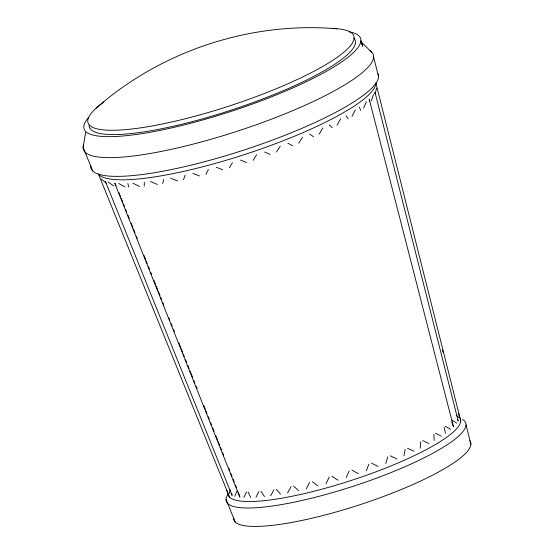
<?xml version="1.0" encoding="UTF-8"?>
<svg xmlns="http://www.w3.org/2000/svg" width="554" height="554" viewBox="0 0 554 554"><rect width="100%" height="100%" fill="white"/><g stroke="black" fill="none" stroke-linecap="round" stroke-linejoin="round"><path stroke-width="0.83" d="M144.248 186.089L144.345 182.28M420.23 448.11L420.721 441.718M374.76 93.813L374.989 92.22L458.186 420.874L457.445 419.53M85.621 132.42L83.114 147.281L92.733 170.978M403.928 455.859L405.189 449.322M162.696 183.616L163.659 179.454M375.238 93.764L376.533 88.211M385.771 463.525L387.717 456.898M229.024 493.836L230.201 489.861M371.305 100.89L373.514 94.436M366.326 470.872L368.846 464.21M183.464 179.662L185.216 175.147M234.792 496.308L236.87 491.197M363.542 108.252L366.374 101.756M346.167 477.68L349.138 471.039M243.857 497.464L246.482 492.035M205.922 174.351L208.373 169.482M325.918 483.739L329.208 477.181M351.991 116.423L355.315 109.948M255.927 497.27L258.981 491.536M306.189 488.863L309.644 482.444M270.657 495.733L273.988 489.736M287.574 492.908L291.051 486.668M337.019 125.156L340.682 118.764M229.391 167.834L232.417 162.627M319.062 134.193L322.92 127.939M253.15 160.328L256.613 154.801M298.675 143.244L302.567 137.184M276.481 152.045L280.241 146.235M96.174 108.162C161.179 50.864 250.47 21.44 336.79 28.773M216.358 167.308L222.77 169.766M192.827 173.395L199.516 175.957M170.66 178.173L177.46 180.909M240.54 160.106L246.523 162.516M150.522 181.504L157.281 184.454M264.625 152.004L270.047 154.421M407.509 448.248L413.963 451.205M422.73 440.659L428.914 443.519M390.279 455.838L396.858 458.947M435.486 433.304L441.254 436.123M133.029 183.284L139.587 186.504M371.568 463.199L378.119 466.516M287.893 143.244L292.63 145.744M445.381 426.407L450.617 429.246M351.949 470.111L358.313 473.67M118.722 183.464L124.913 186.982M452.126 420.174L456.704 423.09M332.005 476.364L338.044 480.2M309.638 134.096L313.585 136.727M108.023 182.031L113.708 185.881M312.359 481.758L317.927 485.906M456.15 415.306L459.342 417.848M101.264 179.032L106.313 183.229M293.592 486.142L298.578 490.622M329.187 124.844L332.275 127.662M371.602 52.097L360.834 41.612L362.745 46.307L360.903 40.671M276.287 489.376L280.573 494.189M345.959 115.758L348.134 118.819M260.955 491.363L264.473 496.509M116.118 185.708L114.72 183.159L239.854 497.16L238.296 492.222M248.074 492.042L250.761 497.513M458.449 413.672L459.411 416.04M98.37 173.873L229.571 497.167M226.718 490.131L227.68 492.499M226.046 499.459L235.187 521.993M105.308 181.193L232.078 495.47L231.724 493.212M119.027 192.764L120.627 196.781M121.271 198.387L122.87 202.397M123.507 204.004L124.47 206.413M125.744 209.627L126.707 212.037M127.988 215.243L129.269 218.456M131.187 223.269L132.787 227.285M133.424 228.892L135.024 232.909M136.305 236.115L137.267 238.525M143.985 255.38L145.584 259.397M146.221 261.003L147.184 263.413M148.458 266.619L149.421 269.029M150.702 272.243L151.657 274.652M153.901 280.269L155.501 284.285M156.138 285.885L157.738 289.901M158.382 291.508L159.981 295.524M160.618 297.124L161.581 299.534M162.855 302.747L163.818 305.157M168.935 317.996L169.898 320.406M171.172 323.619L172.135 326.029M173.416 329.235L174.371 331.645M178.852 342.884L180.452 346.901M181.096 348.501L182.695 352.517M183.332 354.124L184.295 356.534M185.569 359.74L186.532 362.15M187.813 365.363L189.087 368.576M190.05 370.979L192.612 377.406M193.886 380.612L194.849 383.022M196.13 386.235L197.086 388.645M203.81 405.5L205.409 409.517M206.046 411.116L207.009 413.526M208.283 416.74L209.246 419.149M210.527 422.356L211.483 424.766M212.764 427.979L214.045 431.192M215.963 436.005L217.563 440.021M218.2 441.628L219.799 445.638M220.444 447.244L221.399 449.654M222.68 452.86L223.643 455.27M228.76 468.116L229.716 470.526M230.997 473.732L231.96 476.142M233.241 479.355L234.197 481.765M235.478 484.972L236.44 487.381M359.435 107.123L360.682 110.461M451.676 421.823L453.456 426.684L369.213 99.194L369.407 101.389M373.604 57.02L378.541 76.681M466.025 424.89L470.886 444.225M375.896 83.135L460.755 420.895M442.417 349.941L443.048 352.455M127.863 183.526L128.68 187.01M444.176 427.349L445.374 433.297M433.851 434.322L434.184 440.513M369.968 50.788A152.488 30.401 -18.1 0 1 239.3 130.557A152.488 30.401 -18.1 0 1 83.502 145.072M349.228 31.827A145.473 29.002 -18.1 0 1 232.271 110.987A145.473 29.002 -18.1 0 1 88.792 117.337M353.667 37.831A139.802 27.873 -18.1 0 1 232.853 109.602A139.802 27.873 -18.1 0 1 89.18 125.1M331.451 28.538A139.802 27.873 -18.1 0 1 311.93 72.325A139.802 27.873 -18.1 0 1 139.525 128.002A139.802 27.873 -18.1 0 1 103.875 102.033M469.771 440.79A124.581 24.84 -18.1 0 1 359.871 504.729A124.581 24.84 -18.1 0 1 233.559 517.969M462.562 419.461A125.973 25.117 -18.1 0 1 349.532 487.437A125.973 25.117 -18.1 0 1 228.04 494.258M377.946 73.717A151.069 30.117 -18.1 0 1 240.644 151.11A151.069 30.117 -18.1 0 1 90.752 166.103M459.751 417.647A122.199 24.362 -18.1 0 1 351.534 480.346A122.199 24.362 -18.1 0 1 227.971 493.226M375.896 83.135A146.54 29.217 -18.1 0 1 247.34 153.631A146.54 29.217 -18.1 0 1 98.66 174.6"/></g></svg>
